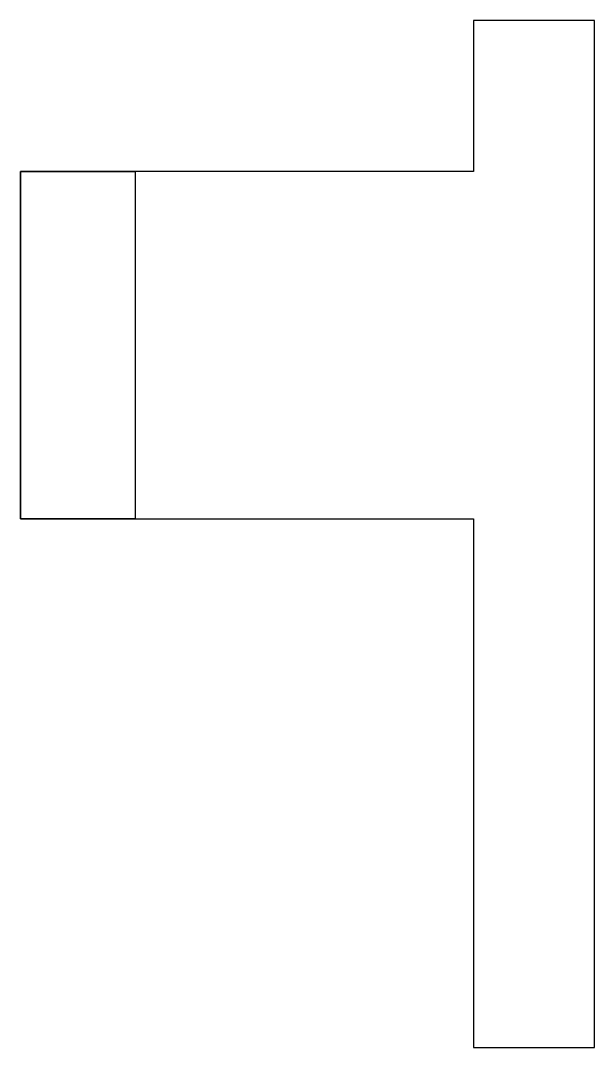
# Model space of a CAD drawing. Header units: millimetres. Extents: x -40 to -2, y 28.7 to 96.7.
import ezdxf

# ---------------------------------------------------------------- set-up
doc = ezdxf.new("R2010")
doc.units = ezdxf.units.MM
doc.layers.get('0').update_dxf_attribs({"linetype": 'CONTINUOUS'})

msp = doc.modelspace()

# ---------------------------------------------------------------- linework, layer by layer
for points in [[(-10, 63.658), (-10, 28.658), (-2, 28.658), (-2, 96.658), (-10, 96.658), (-10, 86.658), (-40, 86.658), (-40, 63.658)], [(-40, 86.658), (-32.4, 86.658), (-32.4, 63.658), (-40, 63.658)]]:
    msp.add_lwpolyline(points, close=True)

doc.saveas('drawing.dxf')
